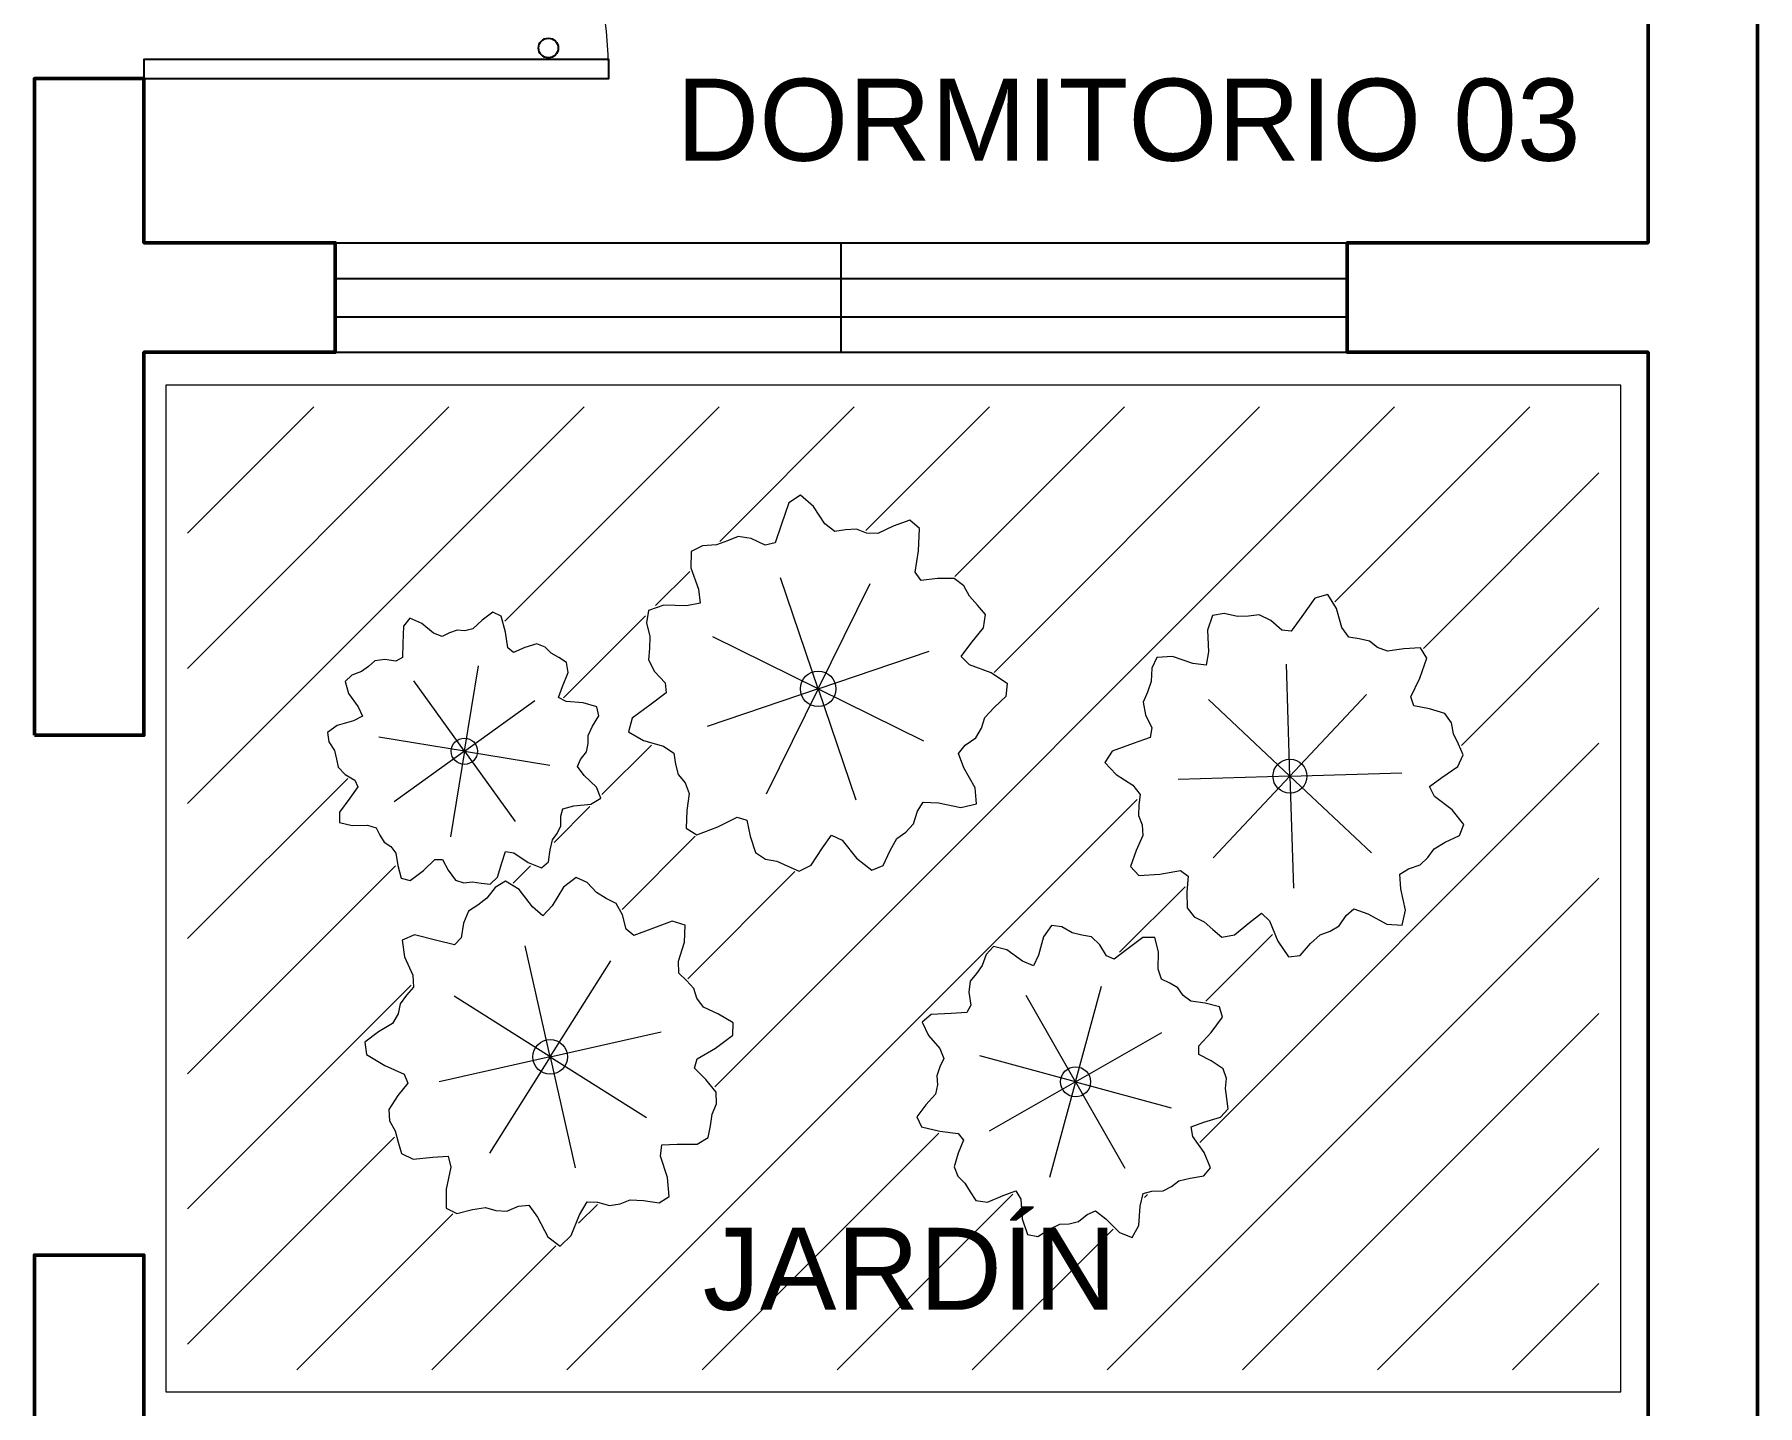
# Model space of a CAD drawing. Header units: metres. Extents: x -1.4 to 26.1, y -0.8 to 23.2.
# Drawn here: x 6.85 to 10, y 10.475 to 12.981 of the extents above; entities that cross this region are included whole.
import ezdxf
from ezdxf.enums import TextEntityAlignment as Align

# ---------------------------------------------------------------- set-up
doc = ezdxf.new("R2010")
doc.units = ezdxf.units.M
for name, color, linetype, lineweight, true_color in [('A_JARDIN', 8, 'Continuous', 9, 0x697d6c), ('A_MUEBLE_DETALLE', 8, 'Continuous', 9, 0x555555), ('A_PISO_TRAMA', 9, 'Continuous', 9, 0xb4b4b4)]:
    doc.layers.add(name, color=color, linetype=linetype, lineweight=lineweight, true_color=true_color)
for name, color, linetype, lineweight in [('A_MUEBLE', 7, 'Continuous', 18), ('A_MURO_CORTE', 7, 'Continuous', 50), ('A_PUERTA', 7, 'Continuous', 25), ('A_TEXTO', 7, 'Continuous', 13), ('A_VENTANA', 7, 'Continuous', 25)]:
    doc.layers.add(name, color=color, linetype=linetype, lineweight=lineweight)
doc.styles.add('ARQ', font='arial.ttf')

# ---------------------------------------------------------------- blocks, each defined once
blk = doc.blocks.new('M_ARBUSTO')
at = {"layer": 'A_JARDIN'}
for q in [(-0.05583, 0.325243), (0.190504, 0.269459), (-0.269459, 0.190504), (0.325243, 0.05583), (-0.325243, -0.05583), (-0.190504, -0.269459), (0.05583, -0.325243), (0.269459, -0.190504)]:
    blk.add_line((0, 0), q, dxfattribs=at)
blk.add_lwpolyline([(0.48, 0), (0.532202, 0.034882), (0.535216, 0.070462), (0.493852, 0.098233), (0.451569, 0.120998), (0.434131, 0.147368), (0.426391, 0.176617), (0.407065, 0.200742), (0.385381, 0.2225), (0.386018, 0.257929), (0.406544, 0.311952), (0.411501, 0.360877), (0.374411, 0.374411), (0.311136, 0.354783), (0.26044, 0.339412), (0.239444, 0.358353), (0.23134, 0.400692), (0.214214, 0.434383), (0.186617, 0.450533), (0.159245, 0.469121), (0.133808, 0.49938), (0.102576, 0.515685), (0.064475, 0.489734), (0.028655, 0.437193), (0, 0.41), (-0.028655, 0.437193), (-0.064475, 0.489734), (-0.102576, 0.515685), (-0.133808, 0.49938), (-0.159245, 0.469121), (-0.186617, 0.450533), (-0.214214, 0.434383), (-0.23134, 0.400692), (-0.239444, 0.358353), (-0.26044, 0.339412), (-0.311136, 0.354783), (-0.374411, 0.374411), (-0.411501, 0.360877), (-0.406544, 0.311952), (-0.386018, 0.257929), (-0.385381, 0.2225), (-0.407065, 0.200742), (-0.426391, 0.176617), (-0.434131, 0.147368), (-0.451569, 0.120998), (-0.493852, 0.098233), (-0.535216, 0.070462), (-0.532202, 0.034882), (-0.48, 0), (-0.425743, -0.027905), (-0.416571, -0.054843), (-0.447702, -0.089053), (-0.47572, -0.127469), (-0.474922, -0.161214), (-0.460533, -0.190759), (-0.453933, -0.223855), (-0.446003, -0.2575), (-0.412193, -0.275419), (-0.355075, -0.272459), (-0.310265, -0.272095), (-0.304411, -0.304411), (-0.321836, -0.366984), (-0.323971, -0.422207), (-0.293904, -0.439858), (-0.24866, -0.430692), (-0.210383, -0.426614), (-0.180759, -0.436391), (-0.149337, -0.439932), (-0.114658, -0.427909), (-0.084711, -0.425869), (-0.06083, -0.462053), (-0.034132, -0.520751), (0, -0.55), (0.034132, -0.520751), (0.06083, -0.462053), (0.084711, -0.425869), (0.114658, -0.427909), (0.149337, -0.439932), (0.180759, -0.436391), (0.210383, -0.426614), (0.24866, -0.430692), (0.293904, -0.439858), (0.323971, -0.422207), (0.321836, -0.366984), (0.304411, -0.304411), (0.310265, -0.272095), (0.355075, -0.272459), (0.412193, -0.275419), (0.446003, -0.2575), (0.453933, -0.223855), (0.460533, -0.190759), (0.474922, -0.161214), (0.47572, -0.127469), (0.447702, -0.089053), (0.416571, -0.054843), (0.425743, -0.027905)], close=True, dxfattribs=at)
blk.add_circle((0, 0), 0.05, dxfattribs=at)

msp = doc.modelspace()

# ---------------------------------------------------------------- hatches: boundary and pattern name
at = {"layer": 'A_PISO_TRAMA'}
h = msp.add_hatch(dxfattribs=at)
h.set_pattern_fill('ANSI31', scale=0.055, style=0)
h.paths.add_polyline_path([(9.71, 12.3), (9.71, 10.54), (7.13, 10.54), (7.13, 12.3)])
h.paths.add_polyline_path([(9.44444, 11.72335), (9.44433, 11.72376), (9.44419, 11.72416), (9.44399, 11.72455), (9.44376, 11.72491), (9.43157, 11.74192), (9.43134, 11.74221), (9.43108, 11.74248), (9.4308, 11.74273), (9.43049, 11.74294), (9.43017, 11.74313), (9.42983, 11.74329), (9.42948, 11.74341), (9.40127, 11.75198), (9.40085, 11.75208), (9.37499, 11.75697), (9.37072, 11.76995), (9.38648, 11.80256), (9.38665, 11.80298), (9.39948, 11.83973), (9.3996, 11.84011), (9.39967, 11.84051), (9.3997, 11.8409), (9.3997, 11.8413), (9.39965, 11.8417), (9.39957, 11.84209), (9.39945, 11.84247), (9.39929, 11.84283), (9.39909, 11.84318), (9.38731, 11.86192), (9.38709, 11.86224), (9.38684, 11.86253), (9.38656, 11.8628), (9.38626, 11.86304), (9.38593, 11.86325), (9.38559, 11.86343), (9.38523, 11.86357), (9.38486, 11.86368), (9.38448, 11.86375), (9.38409, 11.86379), (9.38371, 11.86379), (9.35286, 11.8621), (9.35247, 11.86206), (9.32404, 11.85771), (9.30713, 11.86371), (9.2929, 11.87489), (9.29256, 11.87513), (9.2922, 11.87534), (9.29181, 11.8755), (9.29142, 11.87563), (9.27285, 11.88036), (9.27242, 11.88044), (9.25524, 11.88289), (9.24375, 11.89873), (9.23395, 11.93247), (9.23383, 11.9328), (9.23369, 11.93312), (9.23353, 11.93343), (9.21772, 11.9595), (9.2175, 11.95984), (9.21724, 11.96015), (9.21694, 11.96044), (9.21663, 11.96069), (9.21628, 11.96091), (9.21592, 11.96109), (9.21554, 11.96124), (9.21515, 11.96134), (9.21475, 11.96141), (9.21434, 11.96143), (9.21393, 11.96141), (9.21353, 11.96136), (9.21314, 11.96126), (9.18972, 11.95412), (9.18937, 11.95399), (9.18904, 11.95384), (9.18871, 11.95365), (9.18841, 11.95343), (9.18813, 11.95319), (9.18787, 11.95292), (9.18764, 11.95263), (9.16364, 11.91931), (9.14562, 11.89462), (9.13174, 11.89585), (9.11293, 11.91289), (9.11264, 11.91313), (9.11233, 11.91334), (9.112, 11.91352), (9.09095, 11.92381), (9.0906, 11.92396), (9.09023, 11.92408), (9.08986, 11.92416), (9.08949, 11.9242), (9.08911, 11.92421), (9.08873, 11.92419), (9.06917, 11.9219), (9.04937, 11.92093), (9.02602, 11.9263), (9.02564, 11.92636), (9.02525, 11.9264), (9.02486, 11.92639), (9.02447, 11.92634), (9.00292, 11.92276), (9.00254, 11.92268), (9.00216, 11.92256), (9.0018, 11.9224), (9.00146, 11.92221), (9.00114, 11.92199), (9.00084, 11.92174), (9.00057, 11.92145), (9.00032, 11.92115), (9.00011, 11.92082), (8.99993, 11.92047), (8.99979, 11.9201), (8.9906, 11.89304), (8.9905, 11.89268), (8.99043, 11.89231), (8.9904, 11.89194), (8.9904, 11.89156), (8.99225, 11.85261), (8.9889, 11.83262), (8.96876, 11.83491), (8.93183, 11.84742), (8.93147, 11.84753), (8.9311, 11.8476), (8.93073, 11.84763), (8.93035, 11.84763), (8.9018, 11.84627), (8.90141, 11.84623), (8.90103, 11.84615), (8.90065, 11.84604), (8.90029, 11.84589), (8.89994, 11.8457), (8.89962, 11.84549), (8.89931, 11.84524), (8.89904, 11.84496), (8.89879, 11.84466), (8.89857, 11.84433), (8.89838, 11.84399), (8.889, 11.82426), (8.88885, 11.8239), (8.88874, 11.82353), (8.88866, 11.82314), (8.88862, 11.82276), (8.88734, 11.79883), (8.88095, 11.78007), (8.87336, 11.7619), (8.87323, 11.76154), (8.87314, 11.76117), (8.87308, 11.7608), (8.87305, 11.76042), (8.87306, 11.76004), (8.87311, 11.75966), (8.8772, 11.73659), (8.87729, 11.73622), (8.8774, 11.73587), (8.87755, 11.73552), (8.88875, 11.71274), (8.8861, 11.69906), (8.8574, 11.68854), (8.81875, 11.67465), (8.81841, 11.67451), (8.81808, 11.67434), (8.81777, 11.67414), (8.81748, 11.6739), (8.81721, 11.67365), (8.81697, 11.67337), (8.81675, 11.67306), (8.80343, 11.65252), (8.80323, 11.65217), (8.80306, 11.6518), (8.80294, 11.65142), (8.80285, 11.65102), (8.8028, 11.65061), (8.80279, 11.65021), (8.80283, 11.6498), (8.8029, 11.6494), (8.80302, 11.64901), (8.80318, 11.64864), (8.80337, 11.64828), (8.8036, 11.64794), (8.80386, 11.64763), (8.82457, 11.62526), (8.82481, 11.62501), (8.82508, 11.62479), (8.82537, 11.62459), (8.8551, 11.60587), (8.86716, 11.59045), (8.86478, 11.57326), (8.86474, 11.57283), (8.86417, 11.55367), (8.86418, 11.55326), (8.86423, 11.55284), (8.86433, 11.55244), (8.86447, 11.55205), (8.8713, 11.53528), (8.8724, 11.51738), (8.86038, 11.49124), (8.86023, 11.49088), (8.85012, 11.4617), (8.85001, 11.46133), (8.84993, 11.46095), (8.8499, 11.46056), (8.8499, 11.46017), (8.84994, 11.45979), (8.85002, 11.45941), (8.85013, 11.45904), (8.85028, 11.45868), (8.85046, 11.45834), (8.85067, 11.45802), (8.85091, 11.45772), (8.86568, 11.44123), (8.86596, 11.44094), (8.86627, 11.44069), (8.8666, 11.44047), (8.86695, 11.44028), (8.86732, 11.44013), (8.8677, 11.44001), (8.86809, 11.43993), (8.86849, 11.4399), (8.86889, 11.4399), (8.90775, 11.44211), (8.90821, 11.44216), (8.94389, 11.44831), (8.9552, 11.44063), (8.95276, 11.41443), (8.95275, 11.41399), (8.95321, 11.38452), (8.95323, 11.38414), (8.95329, 11.38378), (8.95338, 11.38341), (8.95351, 11.38306), (8.95366, 11.38272), (8.95385, 11.3824), (8.95407, 11.3821), (8.96706, 11.36569), (8.96734, 11.36536), (8.96766, 11.36508), (8.968, 11.36482), (8.96838, 11.36461), (8.98606, 11.35558), (9.0013, 11.342), (9.0014, 11.34191), (9.01788, 11.32821), (9.01818, 11.32798), (9.01851, 11.32778), (9.01885, 11.32761), (9.0192, 11.32748), (9.01957, 11.32738), (9.01994, 11.32731), (9.02032, 11.32728), (9.02069, 11.32729), (9.02107, 11.32733), (9.0445, 11.33108), (9.04492, 11.33117), (9.04533, 11.3313), (9.04572, 11.33148), (9.04609, 11.3317), (9.04644, 11.33196), (9.07355, 11.35468), (9.09286, 11.36948), (9.10467, 11.35857), (9.11905, 11.32194), (9.11924, 11.32152), (9.11949, 11.32112), (9.13904, 11.29298), (9.13927, 11.29267), (9.13954, 11.29238), (9.13984, 11.29212), (9.14016, 11.2919), (9.1405, 11.2917), (9.14085, 11.29154), (9.14123, 11.29141), (9.14161, 11.29132), (9.142, 11.29127), (9.14239, 11.29126), (9.14278, 11.29129), (9.16425, 11.29377), (9.16466, 11.29384), (9.16507, 11.29395), (9.16545, 11.2941), (9.16583, 11.29429), (9.16617, 11.29452), (9.1665, 11.29479), (9.16679, 11.29509), (9.18565, 11.31637), (9.20231, 11.33195), (9.21981, 11.33789), (9.22019, 11.33804), (9.22056, 11.33823), (9.23744, 11.3482), (9.23774, 11.3484), (9.23802, 11.34862), (9.23828, 11.34886), (9.23851, 11.34913), (9.23873, 11.34941), (9.25111, 11.36786), (9.26301, 11.37817), (9.28585, 11.37005), (9.32069, 11.3511), (9.32109, 11.35091), (9.3215, 11.35077), (9.32192, 11.35067), (9.32235, 11.35062), (9.35017, 11.34887), (9.35057, 11.34887), (9.35098, 11.3489), (9.35137, 11.34898), (9.35176, 11.3491), (9.35213, 11.34925), (9.35249, 11.34944), (9.35283, 11.34967), (9.35314, 11.34993), (9.35342, 11.35022), (9.35367, 11.35054), (9.35389, 11.35088), (9.35407, 11.35124), (9.35422, 11.35162), (9.35433, 11.35201), (9.36031, 11.37922), (9.36038, 11.37965), (9.36041, 11.38009), (9.36038, 11.38052), (9.36031, 11.38095), (9.3517, 11.41967), (9.35019, 11.44386), (9.36337, 11.45246), (9.38452, 11.45928), (9.38486, 11.4594), (9.38518, 11.45956), (9.38549, 11.45974), (9.38577, 11.45995), (9.38604, 11.46018), (9.40028, 11.47366), (9.40057, 11.47396), (9.40082, 11.47429), (9.41135, 11.48947), (9.43092, 11.50119), (9.45657, 11.51346), (9.45694, 11.51366), (9.45729, 11.51389), (9.4576, 11.51416), (9.45789, 11.51447), (9.45814, 11.5148), (9.45836, 11.51515), (9.45854, 11.51553), (9.46684, 11.53549), (9.46698, 11.53586), (9.46707, 11.53624), (9.46713, 11.53662), (9.46715, 11.53702), (9.46713, 11.53741), (9.46708, 11.5378), (9.46698, 11.53818), (9.46685, 11.53855), (9.46668, 11.5389), (9.46648, 11.53924), (9.46625, 11.53955), (9.44459, 11.5661), (9.44427, 11.56644), (9.44392, 11.56675), (9.41267, 11.59067), (9.40544, 11.60503), (9.42499, 11.61951), (9.4543, 11.63931), (9.45465, 11.63957), (9.45496, 11.63987), (9.45524, 11.64019), (9.45548, 11.64055), (9.45569, 11.64093), (9.46574, 11.66242), (9.46589, 11.66277), (9.466, 11.66313), (9.46607, 11.6635), (9.46611, 11.66388), (9.46612, 11.66426), (9.46609, 11.66463), (9.46602, 11.66501), (9.46592, 11.66537), (9.46578, 11.66572), (9.45715, 11.68534), (9.4571, 11.68547), (9.44824, 11.70385)], flags=0)
h.paths.add_polyline_path([(9.03387, 11.0369), (9.03113, 11.05474), (9.03296, 11.0722), (9.03298, 11.07263), (9.03296, 11.07306), (9.03289, 11.07348), (9.03277, 11.0739), (9.02684, 11.09149), (9.0267, 11.09184), (9.02653, 11.09217), (9.02633, 11.09249), (9.02611, 11.09278), (9.02585, 11.09306), (9.02558, 11.09331), (9.02528, 11.09353), (9.00357, 11.10811), (9.0032, 11.10833), (8.98276, 11.11906), (8.98252, 11.13073), (9.00421, 11.15418), (9.0045, 11.15453), (9.02492, 11.18238), (9.02514, 11.18271), (9.02533, 11.18306), (9.02548, 11.18343), (9.02559, 11.18381), (9.02566, 11.18421), (9.02569, 11.1846), (9.02569, 11.185), (9.02564, 11.1854), (9.02556, 11.18579), (9.02042, 11.20474), (9.0203, 11.20511), (9.02015, 11.20547), (9.01996, 11.2058), (9.01974, 11.20612), (9.01949, 11.20642), (9.01922, 11.20669), (9.01892, 11.20693), (9.01859, 11.20714), (9.01825, 11.20732), (9.01789, 11.20747), (9.01752, 11.20758), (8.99092, 11.21415), (8.99054, 11.21423), (8.9654, 11.21789), (8.95276, 11.22725), (8.94363, 11.24037), (8.94338, 11.2407), (8.94309, 11.241), (8.94277, 11.24127), (8.94243, 11.24151), (8.9279, 11.25034), (8.92752, 11.25055), (8.91375, 11.25699), (8.9082, 11.27316), (8.90863, 11.30425), (8.90862, 11.30459), (8.90858, 11.30494), (8.90851, 11.30528), (8.90187, 11.3315), (8.90175, 11.33189), (8.90159, 11.33227), (8.90139, 11.33262), (8.90116, 11.33296), (8.9009, 11.33327), (8.90061, 11.33355), (8.90029, 11.3338), (8.89994, 11.33401), (8.89958, 11.33419), (8.8992, 11.33433), (8.8988, 11.33444), (8.8984, 11.3345), (8.89799, 11.33452), (8.87628, 11.33454), (8.87591, 11.33452), (8.87554, 11.33447), (8.87518, 11.33438), (8.87483, 11.33427), (8.87449, 11.33412), (8.87416, 11.33393), (8.87386, 11.33372), (8.84486, 11.31168), (8.82336, 11.29557), (8.81229, 11.30005), (8.80082, 11.31926), (8.80062, 11.31957), (8.80038, 11.31986), (8.80012, 11.32013), (8.78493, 11.33432), (8.78464, 11.33457), (8.78433, 11.33479), (8.784, 11.33497), (8.78365, 11.33513), (8.78329, 11.33525), (8.78292, 11.33533), (8.76575, 11.33847), (8.74877, 11.34275), (8.73041, 11.35333), (8.73007, 11.35351), (8.7297, 11.35365), (8.72933, 11.35376), (8.72894, 11.35383), (8.70974, 11.35638), (8.70934, 11.35642), (8.70895, 11.35641), (8.70856, 11.35637), (8.70818, 11.35628), (8.70781, 11.35616), (8.70745, 11.35601), (8.7071, 11.35582), (8.70678, 11.3556), (8.70648, 11.35534), (8.70621, 11.35506), (8.70596, 11.35475), (8.69115, 11.33417), (8.69095, 11.33386), (8.69077, 11.33353), (8.69063, 11.33318), (8.69052, 11.33283), (8.682, 11.29935), (8.67419, 11.28368), (8.65814, 11.29066), (8.63009, 11.31083), (8.62977, 11.31103), (8.62944, 11.31121), (8.6291, 11.31135), (8.62874, 11.31146), (8.60416, 11.3177), (8.60378, 11.31778), (8.60339, 11.31782), (8.603, 11.31782), (8.60261, 11.31779), (8.60222, 11.31771), (8.60185, 11.3176), (8.60148, 11.31745), (8.60114, 11.31727), (8.60081, 11.31705), (8.60051, 11.3168), (8.60023, 11.31653), (8.58715, 11.30222), (8.5869, 11.30192), (8.58669, 11.3016), (8.5865, 11.30126), (8.58635, 11.3009), (8.57908, 11.28099), (8.56884, 11.26679), (8.5577, 11.25336), (8.55747, 11.25306), (8.55727, 11.25273), (8.5571, 11.25239), (8.55697, 11.25203), (8.55687, 11.25167), (8.5568, 11.25129), (8.55429, 11.23066), (8.55426, 11.23028), (8.55427, 11.22991), (8.55431, 11.22954), (8.55787, 11.20745), (8.55227, 11.1969), (8.52545, 11.19543), (8.48907, 11.19367), (8.4887, 11.19364), (8.48833, 11.19357), (8.48798, 11.19346), (8.48763, 11.19333), (8.4873, 11.19316), (8.48698, 11.19296), (8.48669, 11.19274), (8.47006, 11.17877), (8.46977, 11.17849), (8.4695, 11.17818), (8.46926, 11.17785), (8.46906, 11.1775), (8.4689, 11.17713), (8.46877, 11.17674), (8.46869, 11.17634), (8.46865, 11.17594), (8.46864, 11.17553), (8.46868, 11.17513), (8.46876, 11.17473), (8.46888, 11.17434), (8.46904, 11.17396), (8.4808, 11.14961), (8.48097, 11.1493), (8.48116, 11.14901), (8.48138, 11.14874), (8.50169, 11.12521), (8.50783, 11.10925), (8.50143, 11.09546), (8.50127, 11.09506), (8.49582, 11.07895), (8.4957, 11.07855), (8.49563, 11.07814), (8.4956, 11.07773), (8.49562, 11.07731), (8.49706, 11.06139), (8.4934, 11.0461), (8.4765, 11.02713), (8.47625, 11.02683), (8.4601, 11.00469), (8.45989, 11.00437), (8.45971, 11.00403), (8.45956, 11.00367), (8.45945, 11.0033), (8.45937, 11.00292), (8.45933, 11.00254), (8.45933, 11.00215), (8.45937, 11.00177), (8.45944, 11.00139), (8.45955, 11.00101), (8.4597, 11.00066), (8.46795, 10.98283), (8.46814, 10.98248), (8.46835, 10.98215), (8.46861, 10.98184), (8.46889, 10.98156), (8.4692, 10.9813), (8.46953, 10.98108), (8.46988, 10.98089), (8.47025, 10.98074), (8.47063, 10.98063), (8.50417, 10.97242), (8.50462, 10.97234), (8.53631, 10.96833), (8.54362, 10.95923), (8.53486, 10.93787), (8.53472, 10.93747), (8.52747, 10.91234), (8.52738, 10.91198), (8.52733, 10.91161), (8.52731, 10.91124), (8.52733, 10.91086), (8.52738, 10.91049), (8.52747, 10.91013), (8.52759, 10.90978), (8.53435, 10.89248), (8.53452, 10.89209), (8.53474, 10.89172), (8.535, 10.89138), (8.53529, 10.89107), (8.54792, 10.87886), (8.55728, 10.86344), (8.55736, 10.86332), (8.56779, 10.84742), (8.56801, 10.84712), (8.56826, 10.84683), (8.56853, 10.84657), (8.56883, 10.84634), (8.56915, 10.84614), (8.56949, 10.84597), (8.56984, 10.84583), (8.57021, 10.84573), (8.57058, 10.84566), (8.59142, 10.84276), (8.59185, 10.84272), (8.59228, 10.84273), (8.59271, 10.84279), (8.59313, 10.84289), (8.59354, 10.84303), (8.62242, 10.85527), (8.64227, 10.86268), (8.64922, 10.85078), (8.65191, 10.81608), (8.65197, 10.81562), (8.65209, 10.81517), (8.66137, 10.78623), (8.66151, 10.78586), (8.66169, 10.78551), (8.66189, 10.78517), (8.66213, 10.78486), (8.6624, 10.78458), (8.66269, 10.78432), (8.66301, 10.78409), (8.66335, 10.78389), (8.66371, 10.78373), (8.66408, 10.7836), (8.66446, 10.78351), (8.68332, 10.78005), (8.68373, 10.77999), (8.68415, 10.77998), (8.68457, 10.78002), (8.68498, 10.78009), (8.68538, 10.78021), (8.68576, 10.78037), (8.68613, 10.78057), (8.70763, 10.79372), (8.7257, 10.80257), (8.74199, 10.80306), (8.7424, 10.80309), (8.74281, 10.80317), (8.75971, 10.80725), (8.76006, 10.80735), (8.76039, 10.80748), (8.76071, 10.80764), (8.76101, 10.80782), (8.7613, 10.80803), (8.77654, 10.82043), (8.78902, 10.82596), (8.80604, 10.81333), (8.83066, 10.78824), (8.83098, 10.78794), (8.83134, 10.78769), (8.83171, 10.78747), (8.83211, 10.78729), (8.85525, 10.7786), (8.85564, 10.77848), (8.85604, 10.77839), (8.85644, 10.77835), (8.85684, 10.77835), (8.85725, 10.77839), (8.85764, 10.77847), (8.85803, 10.77858), (8.8584, 10.77874), (8.85876, 10.77894), (8.85909, 10.77917), (8.8594, 10.77943), (8.85968, 10.77972), (8.85993, 10.78004), (8.86015, 10.78038), (8.87228, 10.80192), (8.87248, 10.80231), (8.87263, 10.80272), (8.87273, 10.80314), (8.87279, 10.80357), (8.87552, 10.83862), (8.88044, 10.85924), (8.89355, 10.86302), (8.9132, 10.86332), (8.91356, 10.86334), (8.91391, 10.8634), (8.91425, 10.86348), (8.91459, 10.8636), (8.91492, 10.86374), (8.93049, 10.87148), (8.93085, 10.87168), (8.93119, 10.87192), (8.94398, 10.88201), (8.96351, 10.88685), (8.98844, 10.8906), (8.98884, 10.89068), (8.98924, 10.89081), (8.98963, 10.89097), (8.98999, 10.89118), (8.99033, 10.89142), (8.99064, 10.8917), (8.99092, 10.89201), (9.00314, 10.90678), (9.00338, 10.9071), (9.00358, 10.90743), (9.00375, 10.90779), (9.00388, 10.90816), (9.00398, 10.90854), (9.00404, 10.90892), (9.00406, 10.90931), (9.00404, 10.90971), (9.00399, 10.91009), (9.00389, 10.91048), (9.00376, 10.91085), (8.99227, 10.93898), (8.99207, 10.9394), (8.99182, 10.9398), (8.97158, 10.96811), (8.96925, 10.98169), (8.98922, 10.98878), (9.01922, 10.99797), (9.01962, 10.99812), (9.02001, 10.99831), (9.02037, 10.99854), (9.02071, 10.99881), (9.02101, 10.99911), (9.03512, 11.01473), (9.03536, 11.01503), (9.03557, 11.01534), (9.03575, 11.01567), (9.0359, 11.01602), (9.03601, 11.01638), (9.03609, 11.01675), (9.03614, 11.01713), (9.03615, 11.01751), (9.03612, 11.01788), (9.03389, 11.03676)], flags=0)
h.paths.add_polyline_path([(8.57689, 11.94069), (8.56235, 11.95643), (8.55256, 11.97483), (8.55233, 11.9752), (8.55207, 11.97554), (8.55178, 11.97585), (8.55145, 11.97613), (8.53401, 11.98944), (8.5337, 11.98965), (8.53338, 11.98984), (8.53304, 11.98999), (8.53268, 11.99011), (8.53232, 11.99019), (8.53195, 11.99024), (8.53158, 11.99026), (8.50067, 11.99021), (8.50024, 11.99018), (8.4727, 11.98714), (8.46433, 11.99901), (8.47014, 12.0366), (8.47019, 12.03706), (8.47179, 12.07783), (8.47178, 12.07823), (8.47174, 12.07863), (8.47166, 12.07902), (8.47153, 12.0794), (8.47138, 12.07976), (8.47118, 12.08011), (8.47095, 12.08044), (8.47069, 12.08074), (8.47041, 12.08102), (8.45285, 12.0962), (8.45254, 12.09643), (8.45222, 12.09664), (8.45187, 12.09682), (8.45151, 12.09696), (8.45114, 12.09707), (8.45076, 12.09713), (8.45037, 12.09717), (8.44999, 12.09716), (8.4496, 12.09712), (8.44922, 12.09704), (8.44886, 12.09693), (8.41845, 12.08578), (8.41809, 12.08563), (8.39087, 12.07253), (8.372, 12.07336), (8.35428, 12.08023), (8.35388, 12.08036), (8.35347, 12.08045), (8.35306, 12.08049), (8.35264, 12.0805), (8.33257, 12.07955), (8.33214, 12.07951), (8.31409, 12.07668), (8.29761, 12.08911), (8.27743, 12.11996), (8.27722, 12.12024), (8.277, 12.12051), (8.27675, 12.12075), (8.25291, 12.14205), (8.2526, 12.14231), (8.25226, 12.14253), (8.25189, 12.14271), (8.25152, 12.14286), (8.25112, 12.14297), (8.25072, 12.14304), (8.25032, 12.14307), (8.24991, 12.14305), (8.24951, 12.143), (8.24911, 12.1429), (8.24873, 12.14277), (8.24836, 12.1426), (8.24801, 12.14239), (8.22673, 12.12805), (8.22643, 12.12783), (8.22615, 12.12758), (8.2259, 12.12731), (8.22567, 12.12702), (8.22548, 12.1267), (8.22531, 12.12637), (8.22517, 12.12602), (8.21132, 12.08526), (8.20078, 12.05488), (8.18632, 12.05182), (8.16218, 12.06316), (8.16183, 12.0633), (8.16147, 12.06342), (8.16111, 12.06349), (8.13685, 12.06736), (8.13647, 12.0674), (8.13609, 12.06741), (8.13571, 12.06737), (8.13533, 12.06731), (8.13497, 12.06721), (8.13461, 12.06707), (8.1157, 12.05878), (8.09611, 12.05172), (8.07104, 12.04995), (8.07065, 12.0499), (8.07027, 12.04982), (8.0699, 12.0497), (8.06954, 12.04954), (8.04903, 12.03935), (8.04869, 12.03915), (8.04837, 12.03893), (8.04807, 12.03867), (8.0478, 12.03839), (8.04755, 12.03808), (8.04734, 12.03775), (8.04716, 12.0374), (8.04702, 12.03704), (8.04691, 12.03666), (8.04684, 12.03628), (8.04681, 12.03589), (8.0459, 12.00593), (8.04591, 12.00556), (8.04595, 12.00519), (8.04603, 12.00482), (8.04614, 12.00446), (8.05994, 11.96596), (8.06274, 11.94469), (8.04164, 11.94078), (8.00075, 11.942), (8.00038, 11.94199), (8.00001, 11.94195), (7.99964, 11.94188), (7.99928, 11.94177), (7.97108, 11.93165), (7.97072, 11.9315), (7.97037, 11.93131), (7.97005, 11.93109), (7.96974, 11.93084), (7.96947, 11.93057), (7.96922, 11.93026), (7.969, 11.92994), (7.96881, 11.92959), (7.96866, 11.92923), (7.96855, 11.92885), (7.96847, 11.92847), (7.96512, 11.90582), (7.96508, 11.90543), (7.96508, 11.90504), (7.96512, 11.90465), (7.96519, 11.90426), (7.97125, 11.87987), (7.97059, 11.85906), (7.96855, 11.83851), (7.96853, 11.83813), (7.96855, 11.83775), (7.9686, 11.83737), (7.96869, 11.837), (7.96881, 11.83664), (7.96897, 11.83629), (7.98014, 11.81442), (7.98033, 11.81409), (7.98054, 11.81378), (7.98079, 11.8135), (7.99904, 11.79404), (8.0006, 11.77935), (7.97496, 11.75993), (7.94047, 11.73416), (7.94018, 11.73393), (7.93992, 11.73367), (7.93968, 11.73338), (7.93947, 11.73308), (7.93929, 11.73275), (7.93914, 11.73241), (7.93902, 11.73206), (7.93196, 11.70738), (7.93187, 11.70699), (7.93182, 11.70658), (7.93181, 11.70618), (7.93184, 11.70577), (7.93192, 11.70537), (7.93203, 11.70498), (7.93218, 11.7046), (7.93237, 11.70424), (7.93259, 11.70391), (7.93285, 11.70359), (7.93314, 11.70331), (7.93346, 11.70305), (7.9338, 11.70283), (7.96142, 11.68674), (7.96173, 11.68658), (7.96205, 11.68644), (7.96238, 11.68634), (7.99796, 11.67668), (8.01488, 11.66485), (8.01776, 11.6468), (8.01786, 11.64638), (8.02316, 11.627), (8.02329, 11.6266), (8.02346, 11.62623), (8.02367, 11.62587), (8.02392, 11.62553), (8.03592, 11.61079), (8.04255, 11.59311), (8.0385, 11.56317), (8.03846, 11.56278), (8.03726, 11.53042), (8.03727, 11.53003), (8.03731, 11.52965), (8.03739, 11.52927), (8.0375, 11.5289), (8.03765, 11.52854), (8.03784, 11.5282), (8.03805, 11.52788), (8.0383, 11.52758), (8.03857, 11.52731), (8.03887, 11.52706), (8.03919, 11.52685), (8.05905, 11.51484), (8.0594, 11.51465), (8.05977, 11.5145), (8.06015, 11.51438), (8.06055, 11.5143), (8.06094, 11.51427), (8.06134, 11.51427), (8.06174, 11.51431), (8.06213, 11.51439), (8.06251, 11.51451), (8.1008, 11.52863), (8.10121, 11.52882), (8.13518, 11.54596), (8.14905, 11.54167), (8.15466, 11.51454), (8.15477, 11.51412), (8.16427, 11.48471), (8.1644, 11.48436), (8.16457, 11.48402), (8.16476, 11.4837), (8.16498, 11.4834), (8.16523, 11.48313), (8.16551, 11.48287), (8.1658, 11.48265), (8.18385, 11.47017), (8.18422, 11.46995), (8.18461, 11.46976), (8.18501, 11.46962), (8.18543, 11.46952), (8.20596, 11.46589), (8.22541, 11.45693), (8.22554, 11.45688), (8.24626, 11.44819), (8.24662, 11.44807), (8.24698, 11.44797), (8.24736, 11.44791), (8.24774, 11.44788), (8.24811, 11.4479), (8.24849, 11.44794), (8.24886, 11.44802), (8.24922, 11.44814), (8.24957, 11.44829), (8.27191, 11.45922), (8.27228, 11.45943), (8.27264, 11.45968), (8.27296, 11.45997), (8.27325, 11.46029), (8.2735, 11.46064), (8.29372, 11.49173), (8.30864, 11.51262), (8.32401, 11.50521), (8.34969, 11.47286), (8.35, 11.47251), (8.35035, 11.47221), (8.37857, 11.44998), (8.37889, 11.44976), (8.37923, 11.44956), (8.37959, 11.4494), (8.37996, 11.44928), (8.38034, 11.44919), (8.38073, 11.44914), (8.38112, 11.44913), (8.38151, 11.44916), (8.3819, 11.44922), (8.38228, 11.44932), (8.38265, 11.44946), (8.40342, 11.45853), (8.40379, 11.45872), (8.40414, 11.45894), (8.40447, 11.4592), (8.40476, 11.45949), (8.40503, 11.45982), (8.40526, 11.46016), (8.40545, 11.46053), (8.41784, 11.48766), (8.4298, 11.50843), (8.44556, 11.51977), (8.44588, 11.52003), (8.44617, 11.52032), (8.46004, 11.53549), (8.46027, 11.53576), (8.46047, 11.53606), (8.46065, 11.53637), (8.4608, 11.53669), (8.46092, 11.53703), (8.46769, 11.55935), (8.47653, 11.57345), (8.50204, 11.5723), (8.5428, 11.56397), (8.54323, 11.56391), (8.54367, 11.56389), (8.5441, 11.56392), (8.54453, 11.564), (8.57295, 11.57078), (8.57334, 11.57089), (8.57371, 11.57104), (8.57407, 11.57123), (8.57441, 11.57146), (8.57472, 11.57171), (8.57501, 11.572), (8.57526, 11.57232), (8.57548, 11.57265), (8.57567, 11.57301), (8.57581, 11.57339), (8.57592, 11.57378), (8.57599, 11.57418), (8.57602, 11.57458), (8.57601, 11.57499), (8.57367, 11.60411), (8.57361, 11.60454), (8.57351, 11.60496), (8.57336, 11.60537), (8.57316, 11.60576), (8.55265, 11.64196), (8.54368, 11.66586), (8.55435, 11.67863), (8.57349, 11.69197), (8.57377, 11.69219), (8.57403, 11.69243), (8.57427, 11.69269), (8.57449, 11.69297), (8.57468, 11.69328), (8.58482, 11.71115), (8.58501, 11.71152), (8.58515, 11.71191), (8.59107, 11.7304), (8.60713, 11.74819), (8.6291, 11.76835), (8.62939, 11.76865), (8.62965, 11.76898), (8.62987, 11.76933), (8.63006, 11.7697), (8.63021, 11.77009), (8.63031, 11.7705), (8.63037, 11.77091), (8.63258, 11.79347), (8.6326, 11.79386), (8.63258, 11.79425), (8.63252, 11.79464), (8.63243, 11.79502), (8.63229, 11.79539), (8.63213, 11.79574), (8.63192, 11.79608), (8.63169, 11.79639), (8.63143, 11.79668), (8.63114, 11.79695), (8.63082, 11.79718), (8.60097, 11.81716), (8.60057, 11.81739), (8.60014, 11.81758), (8.56144, 11.832), (8.54964, 11.84433), (8.5649, 11.86498), (8.58822, 11.89381), (8.58848, 11.89416), (8.58869, 11.89454), (8.58886, 11.89493), (8.58899, 11.89534), (8.58908, 11.89577), (8.59257, 11.92039), (8.59261, 11.92077), (8.5926, 11.92115), (8.59257, 11.92153), (8.5925, 11.9219), (8.59239, 11.92226), (8.59225, 11.92261), (8.59208, 11.92295), (8.59187, 11.92327), (8.59164, 11.92357), (8.57698, 11.94059)], flags=0)
h.paths.add_polyline_path([(8.08973, 10.98576), (8.09271, 11.00628), (8.10059, 11.02487), (8.10074, 11.02528), (8.10084, 11.02569), (8.10089, 11.02612), (8.1009, 11.02655), (8.10029, 11.0478), (8.10027, 11.04818), (8.1002, 11.04855), (8.10011, 11.04891), (8.09998, 11.04926), (8.09981, 11.04959), (8.09962, 11.04991), (8.0994, 11.05021), (8.08051, 11.07346), (8.08022, 11.07378), (8.06118, 11.09261), (8.06498, 11.10604), (8.0968, 11.12457), (8.09718, 11.12482), (8.12887, 11.14849), (8.12918, 11.14874), (8.12946, 11.14903), (8.12971, 11.14934), (8.12993, 11.14967), (8.13011, 11.15002), (8.13026, 11.15039), (8.13037, 11.15078), (8.13044, 11.15117), (8.13048, 11.15156), (8.1312, 11.17405), (8.13119, 11.17444), (8.13115, 11.17482), (8.13107, 11.1752), (8.13095, 11.17557), (8.1308, 11.17592), (8.13061, 11.17626), (8.1304, 11.17658), (8.13015, 11.17688), (8.12988, 11.17715), (8.12958, 11.1774), (8.12925, 11.17761), (8.10231, 11.19372), (8.10197, 11.1939), (8.07553, 11.2064), (8.06468, 11.22108), (8.05904, 11.2386), (8.05889, 11.23899), (8.05871, 11.23936), (8.05848, 11.23971), (8.05822, 11.24004), (8.04527, 11.25458), (8.04496, 11.25488), (8.03186, 11.26672), (8.03118, 11.28664), (8.04209, 11.32064), (8.04219, 11.32098), (8.04225, 11.32132), (8.04228, 11.32167), (8.04379, 11.35261), (8.04379, 11.35302), (8.04374, 11.35343), (8.04366, 11.35382), (8.04354, 11.35421), (8.04338, 11.35458), (8.04318, 11.35494), (8.04294, 11.35527), (8.04268, 11.35558), (8.04238, 11.35586), (8.04206, 11.3561), (8.04171, 11.35632), (8.04135, 11.35649), (8.04096, 11.35663), (8.01718, 11.36392), (8.01682, 11.36402), (8.01646, 11.36408), (8.01609, 11.3641), (8.01571, 11.36409), (8.01534, 11.36404), (8.01498, 11.36397), (8.01463, 11.36385), (7.97548, 11.34942), (7.94623, 11.33885), (7.93519, 11.34781), (7.92902, 11.37287), (7.92891, 11.37323), (7.92877, 11.37358), (7.9286, 11.37391), (7.91671, 11.39455), (7.91651, 11.39487), (7.91627, 11.39517), (7.91601, 11.39544), (7.91572, 11.39569), (7.91541, 11.39591), (7.91508, 11.3961), (7.89731, 11.40529), (7.88006, 11.41573), (7.86344, 11.43352), (7.86316, 11.43379), (7.86286, 11.43404), (7.86253, 11.43425), (7.86218, 11.43443), (7.84199, 11.44366), (7.84163, 11.4438), (7.84125, 11.44391), (7.84087, 11.44398), (7.84048, 11.44402), (7.84008, 11.44401), (7.83969, 11.44397), (7.83931, 11.44389), (7.83894, 11.44377), (7.83858, 11.44361), (7.83823, 11.44342), (7.83791, 11.4432), (7.81479, 11.42562), (7.81451, 11.42538), (7.81424, 11.42511), (7.81401, 11.42482), (7.8138, 11.42451), (7.79322, 11.39064), (7.77899, 11.37565), (7.76328, 11.38907), (7.73927, 11.42061), (7.73903, 11.42089), (7.73876, 11.42116), (7.73848, 11.42139), (7.73816, 11.4216), (7.71334, 11.43667), (7.71299, 11.43686), (7.71263, 11.43701), (7.71226, 11.43713), (7.71187, 11.43721), (7.71148, 11.43725), (7.71109, 11.43725), (7.7107, 11.43721), (7.71031, 11.43714), (7.70994, 11.43703), (7.70958, 11.43688), (7.70923, 11.4367), (7.69012, 11.42541), (7.68979, 11.4252), (7.68949, 11.42495), (7.68921, 11.42468), (7.68896, 11.42438), (7.67429, 11.40494), (7.65823, 11.39276), (7.64151, 11.38177), (7.6412, 11.38154), (7.64092, 11.38129), (7.64066, 11.38101), (7.64043, 11.38071), (7.64022, 11.38039), (7.64005, 11.38005), (7.63039, 11.35829), (7.63025, 11.35794), (7.63015, 11.35758), (7.63008, 11.35721), (7.62656, 11.33163), (7.61652, 11.32157), (7.58633, 11.32903), (7.54588, 11.33929), (7.54552, 11.33936), (7.54515, 11.3394), (7.54478, 11.33941), (7.54441, 11.33938), (7.54404, 11.33932), (7.54368, 11.33922), (7.54333, 11.33909), (7.52045, 11.32935), (7.52008, 11.32918), (7.51973, 11.32896), (7.51941, 11.32871), (7.51912, 11.32843), (7.51885, 11.32813), (7.51862, 11.32779), (7.51842, 11.32744), (7.51826, 11.32706), (7.51814, 11.32668), (7.51806, 11.32628), (7.51802, 11.32587), (7.51802, 11.32547), (7.51806, 11.32506), (7.52279, 11.29445), (7.52286, 11.2941), (7.52296, 11.29377), (7.52308, 11.29344), (7.5375, 11.26077), (7.5389, 11.24089), (7.5271, 11.22774), (7.52683, 11.22741), (7.51547, 11.21159), (7.51524, 11.21124), (7.51506, 11.21087), (7.51491, 11.21048), (7.5148, 11.21008), (7.51103, 11.19206), (7.50177, 11.17633), (7.47678, 11.16114), (7.47646, 11.16092), (7.45135, 11.14208), (7.45105, 11.14184), (7.45078, 11.14156), (7.45054, 11.14126), (7.45032, 11.14094), (7.45014, 11.1406), (7.44999, 11.14024), (7.44988, 11.13987), (7.4498, 11.13949), (7.44976, 11.13911), (7.44976, 11.13872), (7.44979, 11.13834), (7.45286, 11.11605), (7.45293, 11.11566), (7.45305, 11.11528), (7.4532, 11.11491), (7.45338, 11.11456), (7.4536, 11.11422), (7.45385, 11.11392), (7.45414, 11.11363), (7.45444, 11.11338), (7.45478, 11.11316), (7.48877, 11.09294), (7.48917, 11.09273), (7.52276, 11.07762), (7.52794, 11.06467), (7.51098, 11.04395), (7.51072, 11.0436), (7.49436, 11.0185), (7.49417, 11.01818), (7.49401, 11.01784), (7.49389, 11.01749), (7.49379, 11.01713), (7.49373, 11.01676), (7.49371, 11.01639), (7.49372, 11.01602), (7.49534, 10.99481), (7.49539, 10.99439), (7.49549, 10.99397), (7.49564, 10.99356), (7.49583, 10.99318), (7.5056, 10.97552), (7.51072, 10.95541), (7.51076, 10.95528), (7.51685, 10.93437), (7.51698, 10.93401), (7.51713, 10.93367), (7.51732, 10.93334), (7.51754, 10.93303), (7.51779, 10.93274), (7.51806, 10.93248), (7.51836, 10.93225), (7.51867, 10.93204), (7.51901, 10.93186), (7.54087, 10.92171), (7.54127, 10.92155), (7.54168, 10.92143), (7.54211, 10.92136), (7.54254, 10.92133), (7.54297, 10.92135), (7.57872, 10.92509), (7.60345, 10.92659), (7.60722, 10.91062), (7.59852, 10.87158), (7.59844, 10.87112), (7.59842, 10.87065), (7.5989, 10.83584), (7.59892, 10.83545), (7.59899, 10.83506), (7.59909, 10.83468), (7.59922, 10.83431), (7.5994, 10.83396), (7.5996, 10.83363), (7.59984, 10.83332), (7.60011, 10.83303), (7.6004, 10.83277), (7.60072, 10.83254), (7.60106, 10.83234), (7.62056, 10.82223), (7.62094, 10.82206), (7.62133, 10.82192), (7.62174, 10.82183), (7.62215, 10.82179), (7.62257, 10.82178), (7.62299, 10.82182), (7.6234, 10.82191), (7.65138, 10.82912), (7.67429, 10.83278), (7.69241, 10.82783), (7.69282, 10.82774), (7.69323, 10.8277), (7.71311, 10.82651), (7.71347, 10.8265), (7.71382, 10.82653), (7.71418, 10.82658), (7.71452, 10.82667), (7.71486, 10.82679), (7.73578, 10.8353), (7.75171, 10.83723), (7.76636, 10.81738), (7.78495, 10.78161), (7.78517, 10.78123), (7.78543, 10.78088), (7.78573, 10.78057), (7.78606, 10.78028), (7.80849, 10.76301), (7.80883, 10.76278), (7.80918, 10.76258), (7.80955, 10.76242), (7.80994, 10.7623), (7.81034, 10.76222), (7.81074, 10.76218), (7.81114, 10.76218), (7.81155, 10.76222), (7.81194, 10.7623), (7.81233, 10.76243), (7.8127, 10.76259), (7.81305, 10.76278), (7.81339, 10.76301), (7.81369, 10.76328), (7.8342, 10.7828), (7.8345, 10.78312), (7.83476, 10.78347), (7.83499, 10.78384), (7.83517, 10.78424), (7.84991, 10.82176), (7.8624, 10.84303), (7.87845, 10.84278), (7.90015, 10.8365), (7.90049, 10.83642), (7.90085, 10.83637), (7.9012, 10.83635), (7.90156, 10.83636), (7.90191, 10.8364), (7.92157, 10.83966), (7.92197, 10.83975), (7.92236, 10.83988), (7.93987, 10.8467), (7.96304, 10.84545), (7.99162, 10.8412), (7.99204, 10.84116), (7.99245, 10.84117), (7.99287, 10.84121), (7.99328, 10.8413), (7.99367, 10.84144), (7.99405, 10.84161), (7.99441, 10.84182), (8.01275, 10.85392), (8.01306, 10.85415), (8.01335, 10.85441), (8.01362, 10.8547), (8.01385, 10.85501), (8.01406, 10.85535), (8.01423, 10.8557), (8.01436, 10.85607), (8.01446, 10.85645), (8.01452, 10.85684), (8.01454, 10.85723), (8.01453, 10.85762), (8.01136, 10.89229), (8.01129, 10.89275), (8.01117, 10.8932), (7.99844, 10.93112), (8.00051, 10.9474), (8.02526, 10.94849), (8.06121, 10.94851), (8.06164, 10.94854), (8.06206, 10.94861), (8.06248, 10.94872), (8.06288, 10.94888), (8.06326, 10.94908), (8.08394, 10.96147), (8.08426, 10.96168), (8.08455, 10.96192), (8.08482, 10.96218), (8.08507, 10.96247), (8.08528, 10.96279), (8.08547, 10.96312), (8.08562, 10.96346), (8.08574, 10.96382), (8.08582, 10.96419), (8.0897, 10.98562)], flags=0)
h.paths.add_polyline_path([(7.78621, 11.86398), (7.78589, 11.86427), (7.78554, 11.86452), (7.78517, 11.86473), (7.78478, 11.8649), (7.76959, 11.87054), (7.76923, 11.87065), (7.76886, 11.87073), (7.76849, 11.87077), (7.76812, 11.87078), (7.76775, 11.87076), (7.76738, 11.8707), (7.76702, 11.87061), (7.7452, 11.8639), (7.7448, 11.86375), (7.72658, 11.8559), (7.71892, 11.86183), (7.71497, 11.88922), (7.71488, 11.88967), (7.70721, 11.91881), (7.70709, 11.91919), (7.70693, 11.91955), (7.70673, 11.9199), (7.70651, 11.92023), (7.70625, 11.92053), (7.70596, 11.92081), (7.70565, 11.92106), (7.70531, 11.92127), (7.70495, 11.92145), (7.68928, 11.92838), (7.68892, 11.92852), (7.68854, 11.92862), (7.68816, 11.92869), (7.68778, 11.92872), (7.68739, 11.92871), (7.68701, 11.92866), (7.68663, 11.92858), (7.68626, 11.92847), (7.6859, 11.92831), (7.68557, 11.92813), (7.68525, 11.92791), (7.66618, 11.91347), (7.66588, 11.91322), (7.64968, 11.89827), (7.6366, 11.8949), (7.62277, 11.89591), (7.62235, 11.89592), (7.62194, 11.89588), (7.62153, 11.8958), (7.62113, 11.89568), (7.60716, 11.89068), (7.60676, 11.89051), (7.59502, 11.88481), (7.58129, 11.88982), (7.56051, 11.90713), (7.56024, 11.90734), (7.55994, 11.90753), (7.55963, 11.90769), (7.5382, 11.91759), (7.53782, 11.91774), (7.53743, 11.91785), (7.53703, 11.91792), (7.53663, 11.91795), (7.53622, 11.91794), (7.53582, 11.91789), (7.53542, 11.9178), (7.53504, 11.91767), (7.53467, 11.9175), (7.53432, 11.91729), (7.53399, 11.91705), (7.53369, 11.91678), (7.53342, 11.91647), (7.52148, 11.90176), (7.52126, 11.90146), (7.52107, 11.90114), (7.5209, 11.9008), (7.52077, 11.90046), (7.52068, 11.9001), (7.52061, 11.89973), (7.52059, 11.89936), (7.51961, 11.86759), (7.51874, 11.84445), (7.51002, 11.83962), (7.49087, 11.84237), (7.49049, 11.84241), (7.49012, 11.84241), (7.48975, 11.84237), (7.47178, 11.83986), (7.4714, 11.83979), (7.47104, 11.83969), (7.47069, 11.83955), (7.47035, 11.83938), (7.47003, 11.83917), (7.46973, 11.83894), (7.45818, 11.82902), (7.44602, 11.81992), (7.42883, 11.8133), (7.42847, 11.81314), (7.42813, 11.81295), (7.42781, 11.81273), (7.42752, 11.81247), (7.41524, 11.80085), (7.41497, 11.80056), (7.41472, 11.80025), (7.41451, 11.79992), (7.41433, 11.79957), (7.41419, 11.79921), (7.41409, 11.79883), (7.41402, 11.79844), (7.41399, 11.79805), (7.414, 11.79766), (7.41404, 11.79727), (7.41413, 11.79689), (7.41995, 11.77554), (7.42007, 11.77519), (7.42021, 11.77484), (7.42039, 11.77451), (7.4206, 11.7742), (7.4386, 11.75008), (7.44471, 11.73667), (7.43164, 11.72986), (7.4026, 11.72193), (7.40225, 11.72181), (7.4019, 11.72166), (7.40158, 11.72149), (7.40127, 11.72128), (7.38353, 11.70804), (7.38323, 11.70779), (7.38296, 11.70751), (7.38271, 11.70721), (7.38249, 11.70688), (7.38231, 11.70653), (7.38216, 11.70617), (7.38204, 11.7058), (7.38197, 11.70541), (7.38193, 11.70502), (7.38193, 11.70463), (7.38197, 11.70424), (7.38449, 11.68751), (7.38457, 11.68713), (7.38468, 11.68676), (7.38483, 11.6864), (7.38502, 11.68605), (7.39449, 11.67026), (7.39847, 11.65559), (7.40146, 11.64068), (7.40155, 11.64031), (7.40168, 11.63995), (7.40184, 11.6396), (7.40203, 11.63927), (7.40225, 11.63897), (7.40251, 11.63868), (7.41512, 11.62564), (7.41539, 11.62539), (7.41569, 11.62516), (7.416, 11.62495), (7.43279, 11.61533), (7.43669, 11.60615), (7.42313, 11.58739), (7.40434, 11.56175), (7.40413, 11.56144), (7.40396, 11.56111), (7.40381, 11.56077), (7.4037, 11.56041), (7.40362, 11.56005), (7.40357, 11.55968), (7.40356, 11.55931), (7.40391, 11.54036), (7.40394, 11.53996), (7.40401, 11.53956), (7.40412, 11.53917), (7.40427, 11.53879), (7.40445, 11.53843), (7.40467, 11.53808), (7.40493, 11.53777), (7.40522, 11.53748), (7.40553, 11.53722), (7.40587, 11.537), (7.40623, 11.53681), (7.40661, 11.53665), (7.407, 11.53654), (7.42997, 11.53115), (7.43032, 11.53108), (7.43067, 11.53105), (7.43102, 11.53104), (7.45804, 11.53189), (7.47195, 11.52738), (7.47769, 11.51566), (7.4779, 11.51529), (7.48583, 11.50275), (7.48607, 11.50241), (7.48634, 11.50209), (7.48665, 11.50181), (7.48698, 11.50156), (7.4985, 11.49384), (7.50673, 11.48313), (7.51029, 11.46137), (7.51038, 11.46099), (7.51652, 11.43788), (7.51663, 11.43751), (7.51678, 11.43715), (7.51697, 11.43681), (7.51719, 11.43649), (7.51744, 11.4362), (7.51771, 11.43593), (7.51801, 11.43568), (7.51833, 11.43547), (7.51868, 11.43529), (7.51903, 11.43514), (7.5194, 11.43503), (7.53602, 11.43083), (7.53641, 11.43076), (7.53681, 11.43072), (7.53721, 11.43072), (7.5376, 11.43076), (7.538, 11.43084), (7.53838, 11.43096), (7.53874, 11.43111), (7.53909, 11.4313), (7.53942, 11.43153), (7.56341, 11.44977), (7.56376, 11.45006), (7.58373, 11.46921), (7.59342, 11.46918), (7.60294, 11.45177), (7.60317, 11.45141), (7.61623, 11.43269), (7.61646, 11.43239), (7.61671, 11.43212), (7.61699, 11.43187), (7.61729, 11.43165), (7.61761, 11.43145), (7.61795, 11.43129), (7.6183, 11.43116), (7.63374, 11.42625), (7.63415, 11.42614), (7.63458, 11.42608), (7.63501, 11.42606), (7.63543, 11.42609), (7.65058, 11.42794), (7.66612, 11.42584), (7.66626, 11.42582), (7.68277, 11.42416), (7.68315, 11.42414), (7.68352, 11.42416), (7.6839, 11.42421), (7.68427, 11.4243), (7.68463, 11.42442), (7.68497, 11.42457), (7.6853, 11.42476), (7.68561, 11.42497), (7.6859, 11.42522), (7.69932, 11.43776), (7.69961, 11.43808), (7.69988, 11.43842), (7.7001, 11.43878), (7.70029, 11.43917), (7.70043, 11.43958), (7.70799, 11.46588), (7.71373, 11.483), (7.72507, 11.48126), (7.74999, 11.46409), (7.75039, 11.46385), (7.75081, 11.46366), (7.77554, 11.45406), (7.77591, 11.45393), (7.7763, 11.45385), (7.77669, 11.4538), (7.77708, 11.45379), (7.77747, 11.45382), (7.77786, 11.45388), (7.77823, 11.45398), (7.7786, 11.45412), (7.77895, 11.4543), (7.77928, 11.45451), (7.77959, 11.45475), (7.7923, 11.46564), (7.7926, 11.46592), (7.79288, 11.46624), (7.79311, 11.46659), (7.79331, 11.46695), (7.79347, 11.46734), (7.79359, 11.46774), (7.79367, 11.46815), (7.79655, 11.48993), (7.80045, 11.50691), (7.80899, 11.51814), (7.80922, 11.51849), (7.80942, 11.51885), (7.81594, 11.53256), (7.81608, 11.53289), (7.81619, 11.53322), (7.81626, 11.53357), (7.81631, 11.53393), (7.81633, 11.53428), (7.81629, 11.55137), (7.8193, 11.56251), (7.83689, 11.56703), (7.86739, 11.56995), (7.86782, 11.57001), (7.86824, 11.57012), (7.86865, 11.57028), (7.86903, 11.57048), (7.88764, 11.5814), (7.88798, 11.58162), (7.88829, 11.58188), (7.88858, 11.58216), (7.88884, 11.58248), (7.88906, 11.58281), (7.88925, 11.58317), (7.8894, 11.58355), (7.88951, 11.58394), (7.88958, 11.58433), (7.88962, 11.58474), (7.88961, 11.58514), (7.88956, 11.58554), (7.88947, 11.58594), (7.88934, 11.58632), (7.8814, 11.60638), (7.88121, 11.60678), (7.88099, 11.60715), (7.88073, 11.6075), (7.88043, 11.60782), (7.85819, 11.62889), (7.84711, 11.64329), (7.8516, 11.65392), (7.86215, 11.66736), (7.86235, 11.66765), (7.86253, 11.66796), (7.86269, 11.66828), (7.86281, 11.66861), (7.8629, 11.66896), (7.86621, 11.68377), (7.86628, 11.68418), (7.8663, 11.68459), (7.86648, 11.6987), (7.87387, 11.71448), (7.88501, 11.73342), (7.8852, 11.73379), (7.88535, 11.73418), (7.88546, 11.73458), (7.88553, 11.735), (7.88556, 11.73541), (7.88554, 11.73583), (7.88548, 11.73624), (7.88217, 11.75265), (7.88207, 11.75303), (7.88194, 11.75339), (7.88177, 11.75375), (7.88157, 11.75408), (7.88133, 11.7544), (7.88107, 11.75469), (7.88078, 11.75495), (7.88046, 11.75518), (7.88013, 11.75539), (7.87977, 11.75555), (7.8794, 11.75568), (7.854, 11.76334), (7.85355, 11.76345), (7.85309, 11.76351), (7.82288, 11.76532), (7.81287, 11.77094), (7.81889, 11.78796), (7.82912, 11.81334), (7.82926, 11.81374), (7.82936, 11.81417), (7.82941, 11.81459), (7.82941, 11.81502), (7.82936, 11.81545), (7.82652, 11.8336), (7.82644, 11.83397), (7.82633, 11.83433), (7.82618, 11.83468), (7.82601, 11.83502), (7.8258, 11.83533), (7.82556, 11.83563), (7.8253, 11.8359), (7.82501, 11.83614), (7.8247, 11.83636), (7.81067, 11.84522), (7.81055, 11.84529), (7.79701, 11.8532)], flags=0)

# ---------------------------------------------------------------- linework, layer by layer
at = {"layer": 'A_JARDIN'}
msp.add_lwpolyline([(7.09, 10.5), (9.75, 10.5), (9.75, 12.34), (7.09, 12.34)], close=True, dxfattribs=at)
at = {"layer": 'A_MUEBLE_DETALLE'}
msp.add_arc((7.05, 12.9), 0.85, 0, 90, dxfattribs=at)
at = {"layer": 'A_MURO_CORTE'}
for points in [[(8.15, 10.25), (8.175, 10.25), (8.175, 9.6), (8.325, 9.6), (8.325, 10.25), (9.8, 10.25), (9.8, 9.85), (10, 9.85), (10, 13.05), (9.8, 13.05), (9.8, 12.6), (9.25, 12.6), (9.25, 12.4), (9.8, 12.4), (9.8, 10.45), (8.15, 10.45)], [(6.85, 11.7), (7.05, 11.7), (7.05, 12.4), (7.4, 12.4), (7.4, 12.6), (7.05, 12.6), (7.05, 12.9), (6.85, 12.9)], [(6.85, 9.65), (7.05, 9.65), (7.05, 10.25), (7.3, 10.25), (7.3, 10.45), (7.05, 10.45), (7.05, 10.75), (6.85, 10.75)]]:
    msp.add_lwpolyline(points, close=True, dxfattribs=at)
at = {"layer": 'A_PUERTA'}
msp.add_lwpolyline([(7.05, 12.9), (7.9, 12.9), (7.9, 12.935), (7.05, 12.935)], close=True, dxfattribs=at)
msp.add_circle((7.7895, 12.956), 0.018, dxfattribs=at)
at = {"layer": 'A_VENTANA'}
for p, q in [((7.4, 12.6), (9.25, 12.6)), ((7.4, 12.4), (7.4, 12.6)), ((8.325, 12.4), (8.325, 12.6)), ((9.25, 12.4), (9.25, 12.6)), ((7.4, 12.535), (9.25, 12.535)), ((7.4, 12.465), (9.25, 12.465)), ((7.4, 12.4), (9.25, 12.4))]:
    msp.add_line(p, q, dxfattribs=at)

# ---------------------------------------------------------------- block references
at = {"layer": 'A_MUEBLE'}
for p, xscale, yscale, rotation in [((8.2828, 11.7848), 0.65, 0.65, 54), ((9.1452, 11.6252), 0.62, 0.62, 37), ((7.636, 11.6708), 0.48, 0.48, 71), ((7.7928, 11.1122), 0.63, 0.63, 3), ((8.7532, 11.0666), 0.55, 0.55, 20)]:
    msp.add_blockref('M_ARBUSTO', p, dxfattribs=dict(at, xscale=xscale, yscale=yscale, rotation=rotation))

# ---------------------------------------------------------------- texts
at = {"layer": 'A_TEXTO', "style": 'ARQ'}
for s, p in [('DORMITORIO 03', (8.85, 12.75)), ('JARDÍN', (8.45, 10.65))]:
    msp.add_text(s, height=0.15, dxfattribs=at).set_placement(p, align=Align.CENTER)

doc.saveas('drawing.dxf')
